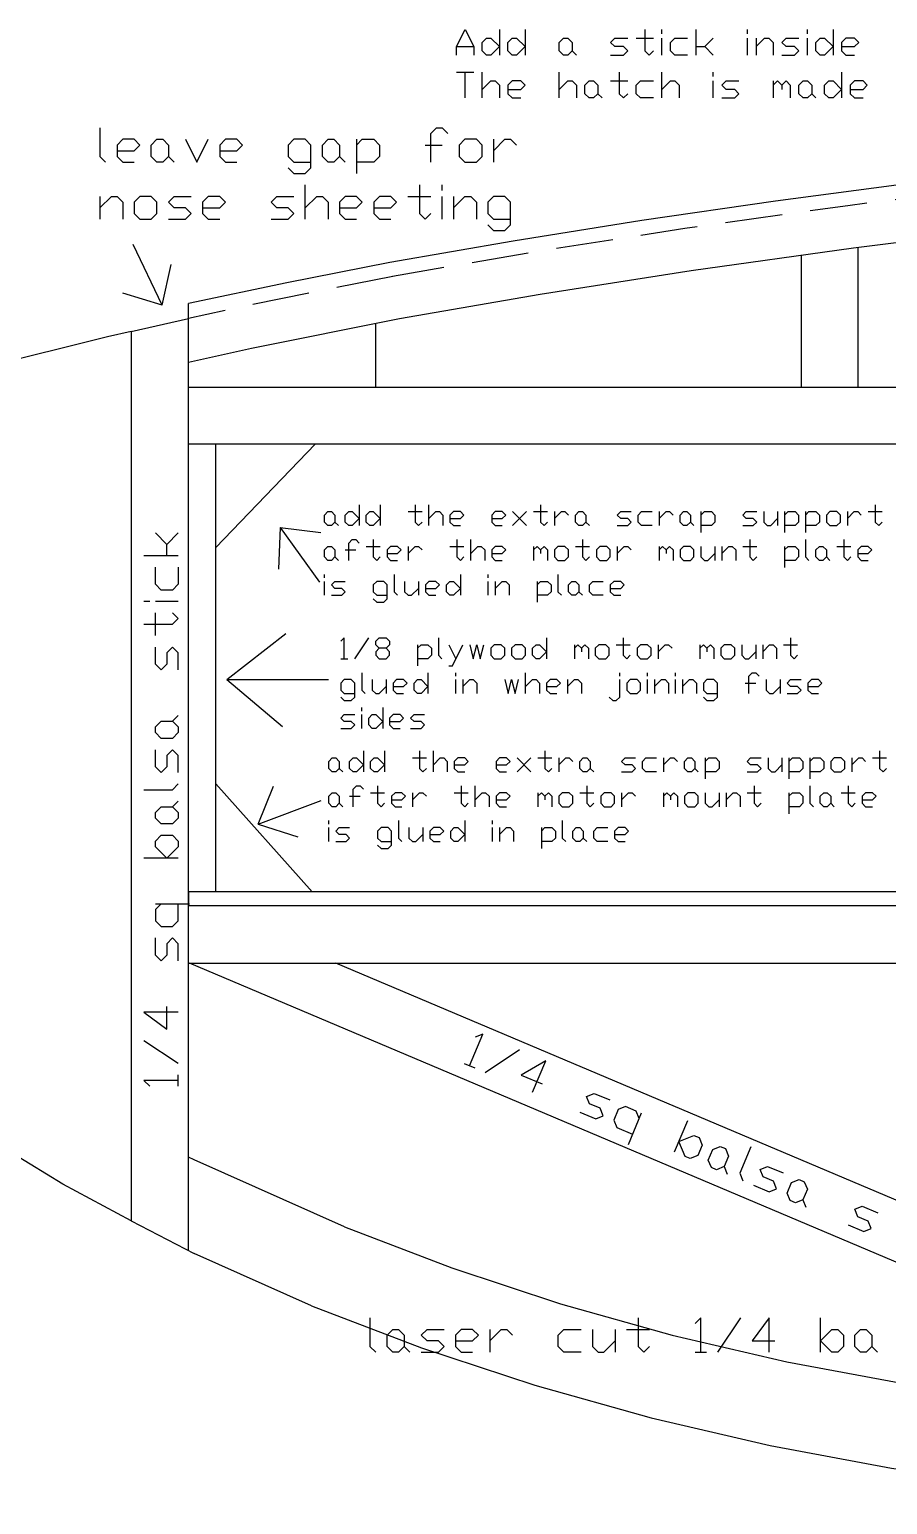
# Model space of a CAD drawing. Extents: x 0 to 102, y 0 to 13.
# Drawn here: x 6.33 to 10.09, y 0.06 to 6.53 of the extents above; entities that cross this region are included whole.
import ezdxf

# ---------------------------------------------------------------- set-up
doc = ezdxf.new("R2010")
doc.units = 0
doc.linetypes.add('HIDDEN', pattern=[0.375, 0.25, -0.125])
doc.layers.get('0').update_dxf_attribs({"color": 9, "linetype": 'CONTINUOUS'})

msp = doc.modelspace()

# ---------------------------------------------------------------- linework, layer by layer
at = {"color": 7, "linetype": 'CONTINUOUS'}
for p, q in [((6.9063, 5.3182), (6.7795, 5.585)), ((9.9572, 4.9588), (9.9572, 5.5713)), ((6.9063, 5.3182), (6.9467, 5.4966)), ((9.7071, 5.5365), (9.7071, 4.9588)), ((6.9063, 5.3182), (6.7349, 5.3708)), ((7.0215, 1.1761), (7.0215, 5.3256)), ((6.7715, 5.2039), (7.0215, 5.2598)), ((7.8413, 5.2381), (7.8413, 4.9588)), ((6.7715, 5.2039), (6.7715, 1.3061)), ((6.7715, 5.2039), (6.7715, 1.3061)), ((7.0215, 4.9588, 0), (45.6177, 4.9588, 0)), ((48.9036, 4.7089, 0), (7.0215, 4.7089, 0)), ((7.1415, 2.7479), (7.1415, 4.7089)), ((7.1415, 4.256), (7.5767, 4.7089)), ((7.424, 4.3441), (7.4163, 4.1613)), ((7.424, 4.3441), (7.5967, 4.1043)), ((7.424, 4.3441), (7.602, 4.3231)), ((7.1905, 3.6778), (7.4482, 3.8803)), ((7.1905, 3.6778), (7.6364, 3.6778)), ((7.1905, 3.6778), (7.4338, 3.4728)), ((7.1415, 3.2203), (7.5644, 2.7479)), ((7.3271, 3.0442), (7.3944, 3.2103)), ((7.3271, 3.0442), (7.6039, 3.1473)), ((7.3271, 3.0442), (7.5014, 2.9884)), ((21.2446, 2.7479), (7.0215, 2.7479)), ((7.0215, 2.7478, 0), (7.0215, 2.6859, 0)), ((21.2446, 2.6859), (7.0215, 2.6859)), ((7.0215, 2.4358), (11.9946, 2.4358)), ((11.7446, 0.4383), (7.027, 2.4358)), ((11.7446, 0.7098), (7.6682, 2.4358)), ((7.0469, 1.5736), (7.0215, 1.585)), ((6.7715, 1.3061), (7.0469, 1.1629))]:
    msp.add_line(p, q, dxfattribs=at)
at = {"color": 7, "linetype": 'CONTINUOUS', "ltscale": 0.25}
for p, q in [((6.4709, 1.467), (5.9878, 1.7609)), ((7.7061, 1.2798), (7.0469, 1.5736)), ((6.7715, 1.3061), (6.4709, 1.467)), ((7.5612, 0.9337), (7.0469, 1.1629))]:
    msp.add_line(p, q, dxfattribs=at)
at = {"linetype": 'BYBLOCK', "flags": 128}
for points in [[(8.1973, 6.4143), (8.1973, 6.4518), (8.2348, 6.5268), (8.2723, 6.4518), (8.2723, 6.4143)], [(8.3848, 6.4518), (8.3473, 6.4143), (8.3285, 6.4143), (8.3098, 6.433), (8.3098, 6.4705), (8.3285, 6.4893), (8.3473, 6.4893), (8.3848, 6.4518)], [(8.3848, 6.5268), (8.3848, 6.4143)], [(8.4973, 6.4518), (8.4598, 6.4143), (8.441, 6.4143), (8.4223, 6.433), (8.4223, 6.4705), (8.441, 6.4893), (8.4598, 6.4893), (8.4973, 6.4518)], [(8.4973, 6.5268), (8.4973, 6.4143)], [(8.7035, 6.433), (8.6848, 6.4143), (8.666, 6.4143), (8.6473, 6.433), (8.6473, 6.4705), (8.666, 6.4893), (8.6848, 6.4893), (8.7035, 6.4705), (8.7035, 6.433), (8.7223, 6.4143)], [(8.8723, 6.4143), (8.9285, 6.4143), (8.9473, 6.433), (8.9285, 6.4518), (8.891, 6.4518), (8.8723, 6.4705), (8.891, 6.4893), (8.9473, 6.4893)], [(8.9848, 6.4893), (9.0598, 6.4893)], [(9.0223, 6.5268), (9.0223, 6.433), (9.041, 6.4143), (9.0598, 6.433)], [(9.0973, 6.508), (9.0973, 6.5268)], [(9.0973, 6.4143), (9.0973, 6.4893)], [(9.2098, 6.4143), (9.1535, 6.4143), (9.1348, 6.433), (9.1348, 6.4705), (9.1535, 6.4893), (9.2098, 6.4893)], [(9.2473, 6.4143), (9.2473, 6.5268)], [(9.2473, 6.4518), (9.2848, 6.4518), (9.3223, 6.4893)], [(9.4723, 6.508), (9.4723, 6.5268)], [(9.4723, 6.4143), (9.4723, 6.4893)], [(9.5098, 6.4893), (9.5098, 6.4143)], [(9.5098, 6.4518), (9.5473, 6.4893), (9.566, 6.4893), (9.5848, 6.4705), (9.5848, 6.4143)], [(9.6223, 6.4143), (9.6785, 6.4143), (9.6973, 6.433), (9.6785, 6.4518), (9.641, 6.4518), (9.6223, 6.4705), (9.641, 6.4893), (9.6973, 6.4893)], [(9.7348, 6.508), (9.7348, 6.5268)], [(9.7348, 6.4143), (9.7348, 6.4893)], [(9.8473, 6.4518), (9.8098, 6.4143), (9.791, 6.4143), (9.7723, 6.433), (9.7723, 6.4705), (9.791, 6.4893), (9.8098, 6.4893), (9.8473, 6.4518)], [(9.8473, 6.5268), (9.8473, 6.4143)], [(9.8848, 6.4518), (9.941, 6.4518), (9.9598, 6.4705), (9.941, 6.4893), (9.9035, 6.4893), (9.8848, 6.4705), (9.8848, 6.433), (9.9035, 6.4143), (9.941, 6.4143)], [(8.1973, 6.4518), (8.2723, 6.4518)], [(9.2848, 6.4518), (9.3223, 6.4143)], [(8.1973, 6.3393), (8.2723, 6.3393)], [(8.2348, 6.2268), (8.2348, 6.3393)], [(8.3098, 6.2268), (8.3098, 6.3393)], [(8.6473, 6.2268), (8.6473, 6.3393)], [(8.9098, 6.3393), (8.9098, 6.2455), (8.9285, 6.2268), (8.9473, 6.2455)], [(9.0973, 6.2268), (9.0973, 6.3393)], [(9.3223, 6.3205), (9.3223, 6.3393)], [(9.8848, 6.3393), (9.8848, 6.2268)], [(8.3098, 6.2643), (8.3473, 6.3018), (8.366, 6.3018), (8.3848, 6.283), (8.3848, 6.2268)], [(8.4223, 6.2643), (8.4785, 6.2643), (8.4973, 6.283), (8.4785, 6.3018), (8.441, 6.3018), (8.4223, 6.283), (8.4223, 6.2455), (8.441, 6.2268), (8.4785, 6.2268)], [(8.6473, 6.2643), (8.6848, 6.3018), (8.7035, 6.3018), (8.7223, 6.283), (8.7223, 6.2268)], [(8.816, 6.2455), (8.7973, 6.2268), (8.7785, 6.2268), (8.7598, 6.2455), (8.7598, 6.283), (8.7785, 6.3018), (8.7973, 6.3018), (8.816, 6.283), (8.816, 6.2455), (8.8348, 6.2268)], [(8.8723, 6.3018), (8.9473, 6.3018)], [(9.0598, 6.2268), (9.0035, 6.2268), (8.9848, 6.2455), (8.9848, 6.283), (9.0035, 6.3018), (9.0598, 6.3018)], [(9.0973, 6.2643), (9.1348, 6.3018), (9.1535, 6.3018), (9.1723, 6.283), (9.1723, 6.2268)], [(9.3223, 6.2268), (9.3223, 6.3018)], [(9.3598, 6.2268), (9.416, 6.2268), (9.4348, 6.2455), (9.416, 6.2643), (9.3785, 6.2643), (9.3598, 6.283), (9.3785, 6.3018), (9.4348, 6.3018)], [(9.5848, 6.3018), (9.5848, 6.2268)], [(9.5848, 6.283), (9.6035, 6.3018), (9.6223, 6.283), (9.6223, 6.2643)], [(9.6223, 6.283), (9.641, 6.3018), (9.6598, 6.283), (9.6598, 6.2268)], [(9.7535, 6.2455), (9.7348, 6.2268), (9.716, 6.2268), (9.6973, 6.2455), (9.6973, 6.283), (9.716, 6.3018), (9.7348, 6.3018), (9.7535, 6.283), (9.7535, 6.2455), (9.7723, 6.2268)], [(9.8848, 6.2643), (9.8473, 6.2268), (9.8285, 6.2268), (9.8098, 6.2455), (9.8098, 6.283), (9.8285, 6.3018), (9.8473, 6.3018), (9.8848, 6.2643)], [(9.9223, 6.2643), (9.9785, 6.2643), (9.9973, 6.283), (9.9785, 6.3018), (9.941, 6.3018), (9.9223, 6.283), (9.9223, 6.2455), (9.941, 6.2268), (9.9785, 6.2268)], [(6.634, 6.0955), (6.634, 5.9705), (6.659, 5.9455)], [(8.084, 5.9455), (8.084, 6.0705), (8.109, 6.0955), (8.134, 6.0955), (8.159, 6.0705)], [(6.709, 5.9955), (6.784, 5.9955), (6.809, 6.0205), (6.784, 6.0455), (6.734, 6.0455), (6.709, 6.0205), (6.709, 5.9705), (6.734, 5.9455), (6.784, 5.9455)], [(6.934, 5.9705), (6.909, 5.9455), (6.884, 5.9455), (6.859, 5.9705), (6.859, 6.0205), (6.884, 6.0455), (6.909, 6.0455), (6.934, 6.0205), (6.934, 5.9705), (6.959, 5.9455)], [(7.009, 6.0455), (7.059, 5.9455), (7.109, 6.0455)], [(7.159, 5.9955), (7.234, 5.9955), (7.259, 6.0205), (7.234, 6.0455), (7.184, 6.0455), (7.159, 6.0205), (7.159, 5.9705), (7.184, 5.9455), (7.234, 5.9455)], [(7.459, 5.9205), (7.484, 5.8955), (7.534, 5.8955), (7.559, 5.9205), (7.559, 6.0205), (7.534, 6.0455), (7.484, 6.0455), (7.459, 6.0205), (7.459, 5.9705), (7.484, 5.9455), (7.559, 5.9455)], [(7.684, 5.9705), (7.659, 5.9455), (7.634, 5.9455), (7.609, 5.9705), (7.609, 6.0205), (7.634, 6.0455), (7.659, 6.0455), (7.684, 6.0205), (7.684, 5.9705), (7.709, 5.9455)], [(7.759, 6.0455), (7.759, 5.8955)], [(7.759, 6.0205), (7.784, 6.0455), (7.834, 6.0455), (7.859, 6.0205), (7.859, 5.9705), (7.834, 5.9455), (7.759, 5.9455)], [(8.059, 6.0205), (8.134, 6.0205)], [(8.234, 5.9455), (8.284, 5.9455), (8.309, 5.9705), (8.309, 6.0205), (8.284, 6.0455), (8.234, 6.0455), (8.209, 6.0205), (8.209, 5.9705), (8.234, 5.9455)], [(8.359, 6.0455), (8.359, 5.9455)], [(8.359, 5.9955), (8.409, 6.0455), (8.434, 6.0455), (8.459, 6.0205)], [(7.534, 5.6955), (7.534, 5.8455)], [(8.034, 5.8455), (8.034, 5.7205), (8.059, 5.6955), (8.084, 5.7205)], [(8.134, 5.8205), (8.134, 5.8455)], [(6.634, 5.7955), (6.634, 5.6955)], [(6.634, 5.7455), (6.684, 5.7955), (6.709, 5.7955), (6.734, 5.7705), (6.734, 5.6955)], [(6.809, 5.6955), (6.859, 5.6955), (6.884, 5.7205), (6.884, 5.7705), (6.859, 5.7955), (6.809, 5.7955), (6.784, 5.7705), (6.784, 5.7205), (6.809, 5.6955)], [(6.934, 5.6955), (7.009, 5.6955), (7.034, 5.7205), (7.009, 5.7455), (6.959, 5.7455), (6.934, 5.7705), (6.959, 5.7955), (7.034, 5.7955)], [(7.084, 5.7455), (7.159, 5.7455), (7.184, 5.7705), (7.159, 5.7955), (7.109, 5.7955), (7.084, 5.7705), (7.084, 5.7205), (7.109, 5.6955), (7.159, 5.6955)], [(7.384, 5.6955), (7.459, 5.6955), (7.484, 5.7205), (7.459, 5.7455), (7.409, 5.7455), (7.384, 5.7705), (7.409, 5.7955), (7.484, 5.7955)], [(7.534, 5.7455), (7.584, 5.7955), (7.609, 5.7955), (7.634, 5.7705), (7.634, 5.6955)], [(7.684, 5.7455), (7.759, 5.7455), (7.784, 5.7705), (7.759, 5.7955), (7.709, 5.7955), (7.684, 5.7705), (7.684, 5.7205), (7.709, 5.6955), (7.759, 5.6955)], [(7.834, 5.7455), (7.909, 5.7455), (7.934, 5.7705), (7.909, 5.7955), (7.859, 5.7955), (7.834, 5.7705), (7.834, 5.7205), (7.859, 5.6955), (7.909, 5.6955)], [(7.984, 5.7955), (8.084, 5.7955)], [(8.134, 5.6955), (8.134, 5.7955)], [(8.184, 5.7955), (8.184, 5.6955)], [(8.184, 5.7455), (8.234, 5.7955), (8.259, 5.7955), (8.284, 5.7705), (8.284, 5.6955)], [(8.334, 5.6705), (8.359, 5.6455), (8.409, 5.6455), (8.434, 5.6705), (8.434, 5.7705), (8.409, 5.7955), (8.359, 5.7955), (8.334, 5.7705), (8.334, 5.7205), (8.359, 5.6955), (8.434, 5.6955)], [(7.6637, 4.368), (7.6484, 4.3527), (7.6331, 4.3527), (7.6178, 4.368), (7.6178, 4.3986), (7.6331, 4.4139), (7.6484, 4.4139), (7.6637, 4.3986), (7.6637, 4.368), (7.6789, 4.3527)], [(7.7706, 4.3833), (7.7401, 4.3527), (7.7248, 4.3527), (7.7095, 4.368), (7.7095, 4.3986), (7.7248, 4.4139), (7.7401, 4.4139), (7.7706, 4.3833)], [(7.7706, 4.4444), (7.7706, 4.3527)], [(7.8623, 4.3833), (7.8317, 4.3527), (7.8165, 4.3527), (7.8012, 4.368), (7.8012, 4.3986), (7.8165, 4.4139), (7.8317, 4.4139), (7.8623, 4.3833)], [(7.8623, 4.4444), (7.8623, 4.3527)], [(7.9845, 4.4139), (8.0457, 4.4139)], [(8.0151, 4.4444), (8.0151, 4.368), (8.0304, 4.3527), (8.0457, 4.368)], [(8.0762, 4.3527), (8.0762, 4.4444)], [(8.0762, 4.3833), (8.1068, 4.4139), (8.1221, 4.4139), (8.1373, 4.3986), (8.1373, 4.3527)], [(8.1679, 4.3833), (8.2137, 4.3833), (8.229, 4.3986), (8.2137, 4.4139), (8.1832, 4.4139), (8.1679, 4.3986), (8.1679, 4.368), (8.1832, 4.3527), (8.2137, 4.3527)], [(8.3513, 4.3833), (8.3971, 4.3833), (8.4124, 4.3986), (8.3971, 4.4139), (8.3665, 4.4139), (8.3513, 4.3986), (8.3513, 4.368), (8.3665, 4.3527), (8.3971, 4.3527)], [(8.4429, 4.4139), (8.5041, 4.3527)], [(8.4429, 4.3527), (8.5041, 4.4139)], [(8.5346, 4.4139), (8.5957, 4.4139)], [(8.5652, 4.4444), (8.5652, 4.368), (8.5805, 4.3527), (8.5957, 4.368)], [(8.6263, 4.4139), (8.6263, 4.3527)], [(8.6263, 4.3833), (8.6569, 4.4139), (8.6721, 4.4139), (8.6874, 4.3986)], [(8.7638, 4.368), (8.7485, 4.3527), (8.7333, 4.3527), (8.718, 4.368), (8.718, 4.3986), (8.7333, 4.4139), (8.7485, 4.4139), (8.7638, 4.3986), (8.7638, 4.368), (8.7791, 4.3527)], [(8.9013, 4.3527), (8.9472, 4.3527), (8.9625, 4.368), (8.9472, 4.3833), (8.9166, 4.3833), (8.9013, 4.3986), (8.9166, 4.4139), (8.9625, 4.4139)], [(9.0541, 4.3527), (9.0083, 4.3527), (8.993, 4.368), (8.993, 4.3986), (9.0083, 4.4139), (9.0541, 4.4139)], [(9.0847, 4.4139), (9.0847, 4.3527)], [(9.0847, 4.3833), (9.1153, 4.4139), (9.1305, 4.4139), (9.1458, 4.3986)], [(9.2222, 4.368), (9.2069, 4.3527), (9.1917, 4.3527), (9.1764, 4.368), (9.1764, 4.3986), (9.1917, 4.4139), (9.2069, 4.4139), (9.2222, 4.3986), (9.2222, 4.368), (9.2375, 4.3527)], [(9.2681, 4.4139), (9.2681, 4.3222)], [(9.2681, 4.3986), (9.2833, 4.4139), (9.3139, 4.4139), (9.3292, 4.3986), (9.3292, 4.368), (9.3139, 4.3527), (9.2681, 4.3527)], [(9.4514, 4.3527), (9.4973, 4.3527), (9.5125, 4.368), (9.4973, 4.3833), (9.4667, 4.3833), (9.4514, 4.3986), (9.4667, 4.4139), (9.5125, 4.4139)], [(9.5431, 4.4139), (9.5431, 4.368), (9.5584, 4.3527), (9.5737, 4.3527), (9.6042, 4.3833)], [(9.6042, 4.4139), (9.6042, 4.3527)], [(9.6348, 4.4139), (9.6348, 4.3222)], [(9.6348, 4.3986), (9.6501, 4.4139), (9.6806, 4.4139), (9.6959, 4.3986), (9.6959, 4.368), (9.6806, 4.3527), (9.6348, 4.3527)], [(9.7265, 4.4139), (9.7265, 4.3222)], [(9.7265, 4.3986), (9.7417, 4.4139), (9.7723, 4.4139), (9.7876, 4.3986), (9.7876, 4.368), (9.7723, 4.3527), (9.7265, 4.3527)], [(9.8334, 4.3527), (9.864, 4.3527), (9.8793, 4.368), (9.8793, 4.3986), (9.864, 4.4139), (9.8334, 4.4139), (9.8181, 4.3986), (9.8181, 4.368), (9.8334, 4.3527)], [(9.9098, 4.4139), (9.9098, 4.3527)], [(9.9098, 4.3833), (9.9404, 4.4139), (9.9557, 4.4139), (9.9709, 4.3986)], [(10.0015, 4.4139), (10.0626, 4.4139)], [(10.0321, 4.4444), (10.0321, 4.368), (10.0473, 4.3527), (10.0626, 4.368)], [(6.927, 4.2204), (6.927, 4.2704), (6.877, 4.3204)], [(6.927, 4.2704), (6.977, 4.3204)], [(7.7248, 4.1999), (7.7248, 4.2763), (7.7401, 4.2916), (7.7553, 4.2916), (7.7706, 4.2763)], [(7.8317, 4.2916), (7.8317, 4.2152), (7.847, 4.1999), (7.8623, 4.2152)], [(8.1985, 4.2916), (8.1985, 4.2152), (8.2137, 4.1999), (8.229, 4.2152)], [(8.2596, 4.1999), (8.2596, 4.2916)], [(8.7485, 4.2916), (8.7485, 4.2152), (8.7638, 4.1999), (8.7791, 4.2152)], [(9.482, 4.2916), (9.482, 4.2152), (9.4973, 4.1999), (9.5125, 4.2152)], [(9.7265, 4.2916), (9.7265, 4.2152), (9.7417, 4.1999)], [(9.8945, 4.2916), (9.8945, 4.2152), (9.9098, 4.1999), (9.9251, 4.2152)], [(6.977, 4.2204), (6.827, 4.2204)], [(7.6637, 4.2152), (7.6484, 4.1999), (7.6331, 4.1999), (7.6178, 4.2152), (7.6178, 4.2458), (7.6331, 4.2611), (7.6484, 4.2611), (7.6637, 4.2458), (7.6637, 4.2152), (7.6789, 4.1999)], [(7.7095, 4.2458), (7.7553, 4.2458)], [(7.8012, 4.2611), (7.8623, 4.2611)], [(7.8929, 4.2305), (7.9387, 4.2305), (7.954, 4.2458), (7.9387, 4.2611), (7.9081, 4.2611), (7.8929, 4.2458), (7.8929, 4.2152), (7.9081, 4.1999), (7.9387, 4.1999)], [(7.9845, 4.2611), (7.9845, 4.1999)], [(7.9845, 4.2305), (8.0151, 4.2611), (8.0304, 4.2611), (8.0457, 4.2458)], [(8.1679, 4.2611), (8.229, 4.2611)], [(8.2596, 4.2305), (8.2901, 4.2611), (8.3054, 4.2611), (8.3207, 4.2458), (8.3207, 4.1999)], [(8.3513, 4.2305), (8.3971, 4.2305), (8.4124, 4.2458), (8.3971, 4.2611), (8.3665, 4.2611), (8.3513, 4.2458), (8.3513, 4.2152), (8.3665, 4.1999), (8.3971, 4.1999)], [(8.5346, 4.2611), (8.5346, 4.1999)], [(8.5346, 4.2458), (8.5499, 4.2611), (8.5652, 4.2458), (8.5652, 4.2305)], [(8.5652, 4.2458), (8.5805, 4.2611), (8.5957, 4.2458), (8.5957, 4.1999)], [(8.6416, 4.1999), (8.6721, 4.1999), (8.6874, 4.2152), (8.6874, 4.2458), (8.6721, 4.2611), (8.6416, 4.2611), (8.6263, 4.2458), (8.6263, 4.2152), (8.6416, 4.1999)], [(8.718, 4.2611), (8.7791, 4.2611)], [(8.8249, 4.1999), (8.8555, 4.1999), (8.8708, 4.2152), (8.8708, 4.2458), (8.8555, 4.2611), (8.8249, 4.2611), (8.8097, 4.2458), (8.8097, 4.2152), (8.8249, 4.1999)], [(8.9013, 4.2611), (8.9013, 4.1999)], [(8.9013, 4.2305), (8.9319, 4.2611), (8.9472, 4.2611), (8.9625, 4.2458)], [(9.0847, 4.2611), (9.0847, 4.1999)], [(9.0847, 4.2458), (9.1, 4.2611), (9.1153, 4.2458), (9.1153, 4.2305)], [(9.1153, 4.2458), (9.1305, 4.2611), (9.1458, 4.2458), (9.1458, 4.1999)], [(9.1917, 4.1999), (9.2222, 4.1999), (9.2375, 4.2152), (9.2375, 4.2458), (9.2222, 4.2611), (9.1917, 4.2611), (9.1764, 4.2458), (9.1764, 4.2152), (9.1917, 4.1999)], [(9.2681, 4.2611), (9.2681, 4.2152), (9.2833, 4.1999), (9.2986, 4.1999), (9.3292, 4.2305)], [(9.3292, 4.2611), (9.3292, 4.1999)], [(9.3597, 4.2611), (9.3597, 4.1999)], [(9.3597, 4.2305), (9.3903, 4.2611), (9.4056, 4.2611), (9.4209, 4.2458), (9.4209, 4.1999)], [(9.4514, 4.2611), (9.5125, 4.2611)], [(9.6348, 4.2611), (9.6348, 4.1694)], [(9.6348, 4.2458), (9.6501, 4.2611), (9.6806, 4.2611), (9.6959, 4.2458), (9.6959, 4.2152), (9.6806, 4.1999), (9.6348, 4.1999)], [(9.8181, 4.2152), (9.8029, 4.1999), (9.7876, 4.1999), (9.7723, 4.2152), (9.7723, 4.2458), (9.7876, 4.2611), (9.8029, 4.2611), (9.8181, 4.2458), (9.8181, 4.2152), (9.8334, 4.1999)], [(9.864, 4.2611), (9.9251, 4.2611)], [(9.9557, 4.2305), (10.0015, 4.2305), (10.0168, 4.2458), (10.0015, 4.2611), (9.9709, 4.2611), (9.9557, 4.2458), (9.9557, 4.2152), (9.9709, 4.1999), (10.0015, 4.1999)], [(6.977, 4.1704), (6.977, 4.0954), (6.952, 4.0704), (6.902, 4.0704), (6.877, 4.0954), (6.877, 4.1704)], [(7.6178, 4.1235), (7.6178, 4.1388)], [(7.9234, 4.1388), (7.9234, 4.0624), (7.9387, 4.0471)], [(8.2137, 4.1388), (8.2137, 4.0471)], [(8.336, 4.1235), (8.336, 4.1388)], [(8.6416, 4.1388), (8.6416, 4.0624), (8.6569, 4.0471)], [(7.6178, 4.0471), (7.6178, 4.1083)], [(7.6484, 4.0471), (7.6942, 4.0471), (7.7095, 4.0624), (7.6942, 4.0777), (7.6637, 4.0777), (7.6484, 4.093), (7.6637, 4.1083), (7.7095, 4.1083)], [(7.8317, 4.0319), (7.847, 4.0166), (7.8776, 4.0166), (7.8929, 4.0319), (7.8929, 4.093), (7.8776, 4.1083), (7.847, 4.1083), (7.8317, 4.093), (7.8317, 4.0624), (7.847, 4.0471), (7.8929, 4.0471)], [(7.9693, 4.1083), (7.9693, 4.0624), (7.9845, 4.0471), (7.9998, 4.0471), (8.0304, 4.0777)], [(8.0304, 4.1083), (8.0304, 4.0471)], [(8.0609, 4.0777), (8.1068, 4.0777), (8.1221, 4.093), (8.1068, 4.1083), (8.0762, 4.1083), (8.0609, 4.093), (8.0609, 4.0624), (8.0762, 4.0471), (8.1068, 4.0471)], [(8.2137, 4.0777), (8.1832, 4.0471), (8.1679, 4.0471), (8.1526, 4.0624), (8.1526, 4.093), (8.1679, 4.1083), (8.1832, 4.1083), (8.2137, 4.0777)], [(8.336, 4.0471), (8.336, 4.1083)], [(8.3665, 4.1083), (8.3665, 4.0471)], [(8.3665, 4.0777), (8.3971, 4.1083), (8.4124, 4.1083), (8.4277, 4.093), (8.4277, 4.0471)], [(8.5499, 4.1083), (8.5499, 4.0166)], [(8.5499, 4.093), (8.5652, 4.1083), (8.5957, 4.1083), (8.611, 4.093), (8.611, 4.0624), (8.5957, 4.0471), (8.5499, 4.0471)], [(8.7333, 4.0624), (8.718, 4.0471), (8.7027, 4.0471), (8.6874, 4.0624), (8.6874, 4.093), (8.7027, 4.1083), (8.718, 4.1083), (8.7333, 4.093), (8.7333, 4.0624), (8.7485, 4.0471)], [(8.8402, 4.0471), (8.7944, 4.0471), (8.7791, 4.0624), (8.7791, 4.093), (8.7944, 4.1083), (8.8402, 4.1083)], [(8.8708, 4.0777), (8.9166, 4.0777), (8.9319, 4.093), (8.9166, 4.1083), (8.8861, 4.1083), (8.8708, 4.093), (8.8708, 4.0624), (8.8861, 4.0471), (8.9166, 4.0471)], [(6.852, 4.0204), (6.827, 4.0204)], [(6.977, 4.0204), (6.877, 4.0204)], [(6.827, 3.9204), (6.952, 3.9204), (6.977, 3.9454), (6.952, 3.9704)], [(6.877, 3.8704), (6.877, 3.9704)], [(6.977, 3.7204), (6.977, 3.7954), (6.952, 3.8204), (6.927, 3.7954), (6.927, 3.7454), (6.902, 3.7204), (6.877, 3.7454), (6.877, 3.8204)], [(7.7051, 3.7692), (7.7051, 3.8609), (7.6898, 3.8456)], [(7.7509, 3.7692), (7.812, 3.8609)], [(7.8579, 3.7692), (7.8884, 3.7692), (7.9037, 3.7845), (7.9037, 3.7998), (7.8884, 3.8151), (7.8579, 3.8151), (7.8426, 3.8303), (7.8426, 3.8456), (7.8579, 3.8609), (7.8884, 3.8609), (7.9037, 3.8456), (7.9037, 3.8303), (7.8884, 3.8151)], [(7.8579, 3.8151), (7.8426, 3.7998), (7.8426, 3.7845), (7.8579, 3.7692)], [(8.026, 3.8303), (8.026, 3.7387)], [(8.026, 3.8151), (8.0412, 3.8303), (8.0718, 3.8303), (8.0871, 3.8151), (8.0871, 3.7845), (8.0718, 3.7692), (8.026, 3.7692)], [(8.1176, 3.8609), (8.1176, 3.7845), (8.1329, 3.7692)], [(8.1635, 3.7387), (8.1788, 3.7387), (8.2246, 3.8303)], [(8.1635, 3.8303), (8.194, 3.7692)], [(8.2552, 3.8303), (8.2704, 3.7692), (8.2857, 3.8303), (8.301, 3.7692), (8.3163, 3.8303)], [(8.3621, 3.7692), (8.3927, 3.7692), (8.408, 3.7845), (8.408, 3.8151), (8.3927, 3.8303), (8.3621, 3.8303), (8.3468, 3.8151), (8.3468, 3.7845), (8.3621, 3.7692)], [(8.4538, 3.7692), (8.4844, 3.7692), (8.4996, 3.7845), (8.4996, 3.8151), (8.4844, 3.8303), (8.4538, 3.8303), (8.4385, 3.8151), (8.4385, 3.7845), (8.4538, 3.7692)], [(8.5913, 3.7998), (8.5608, 3.7692), (8.5455, 3.7692), (8.5302, 3.7845), (8.5302, 3.8151), (8.5455, 3.8303), (8.5608, 3.8303), (8.5913, 3.7998)], [(8.5913, 3.8609), (8.5913, 3.7692)], [(8.7136, 3.8303), (8.7136, 3.7692)], [(8.7136, 3.8151), (8.7288, 3.8303), (8.7441, 3.8151), (8.7441, 3.7998)], [(8.7441, 3.8151), (8.7594, 3.8303), (8.7747, 3.8151), (8.7747, 3.7692)], [(8.8205, 3.7692), (8.8511, 3.7692), (8.8664, 3.7845), (8.8664, 3.8151), (8.8511, 3.8303), (8.8205, 3.8303), (8.8052, 3.8151), (8.8052, 3.7845), (8.8205, 3.7692)], [(8.8969, 3.8303), (8.958, 3.8303)], [(8.9275, 3.8609), (8.9275, 3.7845), (8.9428, 3.7692), (8.958, 3.7845)], [(9.0039, 3.7692), (9.0344, 3.7692), (9.0497, 3.7845), (9.0497, 3.8151), (9.0344, 3.8303), (9.0039, 3.8303), (8.9886, 3.8151), (8.9886, 3.7845), (9.0039, 3.7692)], [(9.0803, 3.8303), (9.0803, 3.7692)], [(9.0803, 3.7998), (9.1108, 3.8303), (9.1261, 3.8303), (9.1414, 3.8151)], [(9.2636, 3.8303), (9.2636, 3.7692)], [(9.2636, 3.8151), (9.2789, 3.8303), (9.2942, 3.8151), (9.2942, 3.7998)], [(9.2942, 3.8151), (9.3095, 3.8303), (9.3248, 3.8151), (9.3248, 3.7692)], [(9.3706, 3.7692), (9.4012, 3.7692), (9.4164, 3.7845), (9.4164, 3.8151), (9.4012, 3.8303), (9.3706, 3.8303), (9.3553, 3.8151), (9.3553, 3.7845), (9.3706, 3.7692)], [(9.447, 3.8303), (9.447, 3.7845), (9.4623, 3.7692), (9.4776, 3.7692), (9.5081, 3.7998)], [(9.5081, 3.8303), (9.5081, 3.7692)], [(9.5387, 3.8303), (9.5387, 3.7692)], [(9.5387, 3.7998), (9.5692, 3.8303), (9.5845, 3.8303), (9.5998, 3.8151), (9.5998, 3.7692)], [(9.6304, 3.8303), (9.6915, 3.8303)], [(9.6609, 3.8609), (9.6609, 3.7845), (9.6762, 3.7692), (9.6915, 3.7845)], [(7.6898, 3.7692), (7.7204, 3.7692)], [(7.7815, 3.7081), (7.7815, 3.6317), (7.7968, 3.6164)], [(8.0718, 3.7081), (8.0718, 3.6164)], [(8.194, 3.6928), (8.194, 3.7081)], [(8.4996, 3.6164), (8.4996, 3.7081)], [(8.9122, 3.6928), (8.9122, 3.7081)], [(9.0344, 3.6928), (9.0344, 3.7081)], [(9.1567, 3.6928), (9.1567, 3.7081)], [(9.4776, 3.6164), (9.4776, 3.6928), (9.4928, 3.7081), (9.5081, 3.7081), (9.5234, 3.6928)], [(7.6898, 3.6011), (7.7051, 3.5859), (7.7356, 3.5859), (7.7509, 3.6011), (7.7509, 3.6623), (7.7356, 3.6775), (7.7051, 3.6775), (7.6898, 3.6623), (7.6898, 3.6317), (7.7051, 3.6164), (7.7509, 3.6164)], [(7.8273, 3.6775), (7.8273, 3.6317), (7.8426, 3.6164), (7.8579, 3.6164), (7.8884, 3.647)], [(7.8884, 3.6775), (7.8884, 3.6164)], [(7.919, 3.647), (7.9648, 3.647), (7.9801, 3.6623), (7.9648, 3.6775), (7.9343, 3.6775), (7.919, 3.6623), (7.919, 3.6317), (7.9343, 3.6164), (7.9648, 3.6164)], [(8.0718, 3.647), (8.0412, 3.6164), (8.026, 3.6164), (8.0107, 3.6317), (8.0107, 3.6623), (8.026, 3.6775), (8.0412, 3.6775), (8.0718, 3.647)], [(8.194, 3.6164), (8.194, 3.6775)], [(8.2246, 3.6775), (8.2246, 3.6164)], [(8.2246, 3.647), (8.2552, 3.6775), (8.2704, 3.6775), (8.2857, 3.6623), (8.2857, 3.6164)], [(8.408, 3.6775), (8.4232, 3.6164), (8.4385, 3.6775), (8.4538, 3.6164), (8.4691, 3.6775)], [(8.4996, 3.647), (8.5302, 3.6775), (8.5455, 3.6775), (8.5608, 3.6623), (8.5608, 3.6164)], [(8.5913, 3.647), (8.6372, 3.647), (8.6524, 3.6623), (8.6372, 3.6775), (8.6066, 3.6775), (8.5913, 3.6623), (8.5913, 3.6317), (8.6066, 3.6164), (8.6372, 3.6164)], [(8.683, 3.6775), (8.683, 3.6164)], [(8.683, 3.647), (8.7136, 3.6775), (8.7288, 3.6775), (8.7441, 3.6623), (8.7441, 3.6164)], [(8.8664, 3.6011), (8.8816, 3.5859), (8.8969, 3.5859), (8.9122, 3.6011), (8.9122, 3.6775)], [(8.958, 3.6164), (8.9886, 3.6164), (9.0039, 3.6317), (9.0039, 3.6623), (8.9886, 3.6775), (8.958, 3.6775), (8.9428, 3.6623), (8.9428, 3.6317), (8.958, 3.6164)], [(9.0344, 3.6164), (9.0344, 3.6775)], [(9.065, 3.6775), (9.065, 3.6164)], [(9.065, 3.647), (9.0956, 3.6775), (9.1108, 3.6775), (9.1261, 3.6623), (9.1261, 3.6164)], [(9.1567, 3.6164), (9.1567, 3.6775)], [(9.1872, 3.6775), (9.1872, 3.6164)], [(9.1872, 3.647), (9.2178, 3.6775), (9.2331, 3.6775), (9.2484, 3.6623), (9.2484, 3.6164)], [(9.2789, 3.6011), (9.2942, 3.5859), (9.3248, 3.5859), (9.34, 3.6011), (9.34, 3.6623), (9.3248, 3.6775), (9.2942, 3.6775), (9.2789, 3.6623), (9.2789, 3.6317), (9.2942, 3.6164), (9.34, 3.6164)], [(9.4623, 3.6623), (9.5081, 3.6623)], [(9.554, 3.6775), (9.554, 3.6317), (9.5692, 3.6164), (9.5845, 3.6164), (9.6151, 3.647)], [(9.6151, 3.6775), (9.6151, 3.6164)], [(9.6456, 3.6164), (9.6915, 3.6164), (9.7068, 3.6317), (9.6915, 3.647), (9.6609, 3.647), (9.6456, 3.6623), (9.6609, 3.6775), (9.7068, 3.6775)], [(9.7373, 3.647), (9.7832, 3.647), (9.7984, 3.6623), (9.7832, 3.6775), (9.7526, 3.6775), (9.7373, 3.6623), (9.7373, 3.6317), (9.7526, 3.6164), (9.7832, 3.6164)], [(7.7815, 3.54), (7.7815, 3.5553)], [(7.8732, 3.5553), (7.8732, 3.4636)], [(6.952, 3.4954), (6.977, 3.4704), (6.977, 3.4454), (6.952, 3.4204), (6.902, 3.4204), (6.877, 3.4454), (6.877, 3.4704), (6.902, 3.4954), (6.952, 3.4954), (6.977, 3.5204)], [(7.6898, 3.4636), (7.7356, 3.4636), (7.7509, 3.4789), (7.7356, 3.4942), (7.7051, 3.4942), (7.6898, 3.5095), (7.7051, 3.5247), (7.7509, 3.5247)], [(7.7815, 3.4636), (7.7815, 3.5247)], [(7.8732, 3.4942), (7.8426, 3.4636), (7.8273, 3.4636), (7.812, 3.4789), (7.812, 3.5095), (7.8273, 3.5247), (7.8426, 3.5247), (7.8732, 3.4942)], [(7.9037, 3.4942), (7.9496, 3.4942), (7.9648, 3.5095), (7.9496, 3.5247), (7.919, 3.5247), (7.9037, 3.5095), (7.9037, 3.4789), (7.919, 3.4636), (7.9496, 3.4636)], [(7.9954, 3.4636), (8.0412, 3.4636), (8.0565, 3.4789), (8.0412, 3.4942), (8.0107, 3.4942), (7.9954, 3.5095), (8.0107, 3.5247), (8.0565, 3.5247)], [(6.977, 3.2704), (6.977, 3.3454), (6.952, 3.3704), (6.927, 3.3454), (6.927, 3.2954), (6.902, 3.2704), (6.877, 3.2954), (6.877, 3.3704)], [(7.7897, 3.3652), (7.7897, 3.2735)], [(7.8813, 3.3652), (7.8813, 3.2735)], [(8.0341, 3.3652), (8.0341, 3.2888), (8.0494, 3.2735), (8.0647, 3.2888)], [(8.0953, 3.2735), (8.0953, 3.3652)], [(8.5842, 3.3652), (8.5842, 3.2888), (8.5995, 3.2735), (8.6148, 3.2888)], [(10.0511, 3.3652), (10.0511, 3.2888), (10.0664, 3.2735), (10.0817, 3.2888)], [(7.6827, 3.2888), (7.6674, 3.2735), (7.6521, 3.2735), (7.6369, 3.2888), (7.6369, 3.3193), (7.6521, 3.3346), (7.6674, 3.3346), (7.6827, 3.3193), (7.6827, 3.2888), (7.698, 3.2735)], [(7.7897, 3.3041), (7.7591, 3.2735), (7.7438, 3.2735), (7.7285, 3.2888), (7.7285, 3.3193), (7.7438, 3.3346), (7.7591, 3.3346), (7.7897, 3.3041)], [(7.8813, 3.3041), (7.8508, 3.2735), (7.8355, 3.2735), (7.8202, 3.2888), (7.8202, 3.3193), (7.8355, 3.3346), (7.8508, 3.3346), (7.8813, 3.3041)], [(8.0036, 3.3346), (8.0647, 3.3346)], [(8.0953, 3.3041), (8.1258, 3.3346), (8.1411, 3.3346), (8.1564, 3.3193), (8.1564, 3.2735)], [(8.1869, 3.3041), (8.2328, 3.3041), (8.2481, 3.3193), (8.2328, 3.3346), (8.2022, 3.3346), (8.1869, 3.3193), (8.1869, 3.2888), (8.2022, 3.2735), (8.2328, 3.2735)], [(8.3703, 3.3041), (8.4161, 3.3041), (8.4314, 3.3193), (8.4161, 3.3346), (8.3856, 3.3346), (8.3703, 3.3193), (8.3703, 3.2888), (8.3856, 3.2735), (8.4161, 3.2735)], [(8.462, 3.3346), (8.5231, 3.2735)], [(8.462, 3.2735), (8.5231, 3.3346)], [(8.5537, 3.3346), (8.6148, 3.3346)], [(8.6453, 3.3346), (8.6453, 3.2735)], [(8.6453, 3.3041), (8.6759, 3.3346), (8.6912, 3.3346), (8.7065, 3.3193)], [(8.7829, 3.2888), (8.7676, 3.2735), (8.7523, 3.2735), (8.737, 3.2888), (8.737, 3.3193), (8.7523, 3.3346), (8.7676, 3.3346), (8.7829, 3.3193), (8.7829, 3.2888), (8.7981, 3.2735)], [(8.9204, 3.2735), (8.9662, 3.2735), (8.9815, 3.2888), (8.9662, 3.3041), (8.9357, 3.3041), (8.9204, 3.3193), (8.9357, 3.3346), (8.9815, 3.3346)], [(9.0732, 3.2735), (9.0273, 3.2735), (9.0121, 3.2888), (9.0121, 3.3193), (9.0273, 3.3346), (9.0732, 3.3346)], [(9.1037, 3.3346), (9.1037, 3.2735)], [(9.1037, 3.3041), (9.1343, 3.3346), (9.1496, 3.3346), (9.1649, 3.3193)], [(9.2413, 3.2888), (9.226, 3.2735), (9.2107, 3.2735), (9.1954, 3.2888), (9.1954, 3.3193), (9.2107, 3.3346), (9.226, 3.3346), (9.2413, 3.3193), (9.2413, 3.2888), (9.2565, 3.2735)], [(9.2871, 3.3346), (9.2871, 3.2429)], [(9.2871, 3.3193), (9.3024, 3.3346), (9.3329, 3.3346), (9.3482, 3.3193), (9.3482, 3.2888), (9.3329, 3.2735), (9.2871, 3.2735)], [(9.4705, 3.2735), (9.5163, 3.2735), (9.5316, 3.2888), (9.5163, 3.3041), (9.4857, 3.3041), (9.4705, 3.3193), (9.4857, 3.3346), (9.5316, 3.3346)], [(9.5621, 3.3346), (9.5621, 3.2888), (9.5774, 3.2735), (9.5927, 3.2735), (9.6233, 3.3041)], [(9.6233, 3.3346), (9.6233, 3.2735)], [(9.6538, 3.3346), (9.6538, 3.2429)], [(9.6538, 3.3193), (9.6691, 3.3346), (9.6997, 3.3346), (9.7149, 3.3193), (9.7149, 3.2888), (9.6997, 3.2735), (9.6538, 3.2735)], [(9.7455, 3.3346), (9.7455, 3.2429)], [(9.7455, 3.3193), (9.7608, 3.3346), (9.7913, 3.3346), (9.8066, 3.3193), (9.8066, 3.2888), (9.7913, 3.2735), (9.7455, 3.2735)], [(9.8525, 3.2735), (9.883, 3.2735), (9.8983, 3.2888), (9.8983, 3.3193), (9.883, 3.3346), (9.8525, 3.3346), (9.8372, 3.3193), (9.8372, 3.2888), (9.8525, 3.2735)], [(9.9289, 3.3346), (9.9289, 3.2735)], [(9.9289, 3.3041), (9.9594, 3.3346), (9.9747, 3.3346), (9.99, 3.3193)], [(10.0205, 3.3346), (10.0817, 3.3346)], [(6.827, 3.1954), (6.952, 3.1954), (6.977, 3.2204)], [(7.6827, 3.136), (7.6674, 3.1207), (7.6521, 3.1207), (7.6369, 3.136), (7.6369, 3.1665), (7.6521, 3.1818), (7.6674, 3.1818), (7.6827, 3.1665), (7.6827, 3.136), (7.698, 3.1207)], [(7.7438, 3.1207), (7.7438, 3.1971), (7.7591, 3.2124), (7.7744, 3.2124), (7.7897, 3.1971)], [(7.8202, 3.1818), (7.8813, 3.1818)], [(7.8508, 3.2124), (7.8508, 3.136), (7.8661, 3.1207), (7.8813, 3.136)], [(7.9119, 3.1513), (7.9577, 3.1513), (7.973, 3.1665), (7.9577, 3.1818), (7.9272, 3.1818), (7.9119, 3.1665), (7.9119, 3.136), (7.9272, 3.1207), (7.9577, 3.1207)], [(8.0036, 3.1818), (8.0036, 3.1207)], [(8.0036, 3.1513), (8.0341, 3.1818), (8.0494, 3.1818), (8.0647, 3.1665)], [(8.1869, 3.1818), (8.2481, 3.1818)], [(8.2175, 3.2124), (8.2175, 3.136), (8.2328, 3.1207), (8.2481, 3.136)], [(8.2786, 3.1207), (8.2786, 3.2124)], [(8.2786, 3.1513), (8.3092, 3.1818), (8.3245, 3.1818), (8.3397, 3.1665), (8.3397, 3.1207)], [(8.3703, 3.1513), (8.4161, 3.1513), (8.4314, 3.1665), (8.4161, 3.1818), (8.3856, 3.1818), (8.3703, 3.1665), (8.3703, 3.136), (8.3856, 3.1207), (8.4161, 3.1207)], [(8.5537, 3.1818), (8.5537, 3.1207)], [(8.5537, 3.1665), (8.5689, 3.1818), (8.5842, 3.1665), (8.5842, 3.1513)], [(8.5842, 3.1665), (8.5995, 3.1818), (8.6148, 3.1665), (8.6148, 3.1207)], [(8.6606, 3.1207), (8.6912, 3.1207), (8.7065, 3.136), (8.7065, 3.1665), (8.6912, 3.1818), (8.6606, 3.1818), (8.6453, 3.1665), (8.6453, 3.136), (8.6606, 3.1207)], [(8.737, 3.1818), (8.7981, 3.1818)], [(8.7676, 3.2124), (8.7676, 3.136), (8.7829, 3.1207), (8.7981, 3.136)], [(8.844, 3.1207), (8.8745, 3.1207), (8.8898, 3.136), (8.8898, 3.1665), (8.8745, 3.1818), (8.844, 3.1818), (8.8287, 3.1665), (8.8287, 3.136), (8.844, 3.1207)], [(8.9204, 3.1818), (8.9204, 3.1207)], [(8.9204, 3.1513), (8.9509, 3.1818), (8.9662, 3.1818), (8.9815, 3.1665)], [(9.1037, 3.1818), (9.1037, 3.1207)], [(9.1037, 3.1665), (9.119, 3.1818), (9.1343, 3.1665), (9.1343, 3.1513)], [(9.1343, 3.1665), (9.1496, 3.1818), (9.1649, 3.1665), (9.1649, 3.1207)], [(9.2107, 3.1207), (9.2413, 3.1207), (9.2565, 3.136), (9.2565, 3.1665), (9.2413, 3.1818), (9.2107, 3.1818), (9.1954, 3.1665), (9.1954, 3.136), (9.2107, 3.1207)], [(9.2871, 3.1818), (9.2871, 3.136), (9.3024, 3.1207), (9.3177, 3.1207), (9.3482, 3.1513)], [(9.3482, 3.1818), (9.3482, 3.1207)], [(9.3788, 3.1818), (9.3788, 3.1207)], [(9.3788, 3.1513), (9.4093, 3.1818), (9.4246, 3.1818), (9.4399, 3.1665), (9.4399, 3.1207)], [(9.4705, 3.1818), (9.5316, 3.1818)], [(9.501, 3.2124), (9.501, 3.136), (9.5163, 3.1207), (9.5316, 3.136)], [(9.6538, 3.1818), (9.6538, 3.0901)], [(9.6538, 3.1665), (9.6691, 3.1818), (9.6997, 3.1818), (9.7149, 3.1665), (9.7149, 3.136), (9.6997, 3.1207), (9.6538, 3.1207)], [(9.7455, 3.2124), (9.7455, 3.136), (9.7608, 3.1207)], [(9.8372, 3.136), (9.8219, 3.1207), (9.8066, 3.1207), (9.7913, 3.136), (9.7913, 3.1665), (9.8066, 3.1818), (9.8219, 3.1818), (9.8372, 3.1665), (9.8372, 3.136), (9.8525, 3.1207)], [(9.883, 3.1818), (9.9441, 3.1818)], [(9.9136, 3.2124), (9.9136, 3.136), (9.9289, 3.1207), (9.9441, 3.136)], [(9.9747, 3.1513), (10.0205, 3.1513), (10.0358, 3.1665), (10.0205, 3.1818), (9.99, 3.1818), (9.9747, 3.1665), (9.9747, 3.136), (9.99, 3.1207), (10.0205, 3.1207)], [(6.952, 3.1204), (6.977, 3.0954), (6.977, 3.0704), (6.952, 3.0454), (6.902, 3.0454), (6.877, 3.0704), (6.877, 3.0954), (6.902, 3.1204), (6.952, 3.1204), (6.977, 3.1454)], [(7.7285, 3.1665), (7.7744, 3.1665)], [(7.6369, 3.0443), (7.6369, 3.0596)], [(7.9425, 3.0596), (7.9425, 2.9832), (7.9577, 2.9679)], [(8.2328, 3.0596), (8.2328, 2.9679)], [(8.355, 3.0443), (8.355, 3.0596)], [(8.6606, 3.0596), (8.6606, 2.9832), (8.6759, 2.9679)], [(6.927, 2.8954), (6.877, 2.9454), (6.877, 2.9704), (6.902, 2.9954), (6.952, 2.9954), (6.977, 2.9704), (6.977, 2.9454), (6.927, 2.8954)], [(7.6369, 2.9679), (7.6369, 3.029)], [(7.6674, 2.9679), (7.7133, 2.9679), (7.7285, 2.9832), (7.7133, 2.9985), (7.6827, 2.9985), (7.6674, 3.0137), (7.6827, 3.029), (7.7285, 3.029)], [(7.8508, 2.9526), (7.8661, 2.9373), (7.8966, 2.9373), (7.9119, 2.9526), (7.9119, 3.0137), (7.8966, 3.029), (7.8661, 3.029), (7.8508, 3.0137), (7.8508, 2.9832), (7.8661, 2.9679), (7.9119, 2.9679)], [(7.9883, 3.029), (7.9883, 2.9832), (8.0036, 2.9679), (8.0189, 2.9679), (8.0494, 2.9985)], [(8.0494, 3.029), (8.0494, 2.9679)], [(8.08, 2.9985), (8.1258, 2.9985), (8.1411, 3.0137), (8.1258, 3.029), (8.0953, 3.029), (8.08, 3.0137), (8.08, 2.9832), (8.0953, 2.9679), (8.1258, 2.9679)], [(8.2328, 2.9985), (8.2022, 2.9679), (8.1869, 2.9679), (8.1717, 2.9832), (8.1717, 3.0137), (8.1869, 3.029), (8.2022, 3.029), (8.2328, 2.9985)], [(8.355, 2.9679), (8.355, 3.029)], [(8.3856, 3.029), (8.3856, 2.9679)], [(8.3856, 2.9985), (8.4161, 3.029), (8.4314, 3.029), (8.4467, 3.0137), (8.4467, 2.9679)], [(8.5689, 3.029), (8.5689, 2.9373)], [(8.5689, 3.0137), (8.5842, 3.029), (8.6148, 3.029), (8.6301, 3.0137), (8.6301, 2.9832), (8.6148, 2.9679), (8.5689, 2.9679)], [(8.7523, 2.9832), (8.737, 2.9679), (8.7217, 2.9679), (8.7065, 2.9832), (8.7065, 3.0137), (8.7217, 3.029), (8.737, 3.029), (8.7523, 3.0137), (8.7523, 2.9832), (8.7676, 2.9679)], [(8.8593, 2.9679), (8.8134, 2.9679), (8.7981, 2.9832), (8.7981, 3.0137), (8.8134, 3.029), (8.8593, 3.029)], [(8.8898, 2.9985), (8.9357, 2.9985), (8.9509, 3.0137), (8.9357, 3.029), (8.9051, 3.029), (8.8898, 3.0137), (8.8898, 2.9832), (8.9051, 2.9679), (8.9357, 2.9679)], [(6.977, 2.8954), (6.827, 2.8954)], [(6.902, 2.6954), (6.877, 2.6704), (6.877, 2.6204), (6.902, 2.5954), (6.952, 2.5954), (6.977, 2.6204), (6.977, 2.6954)], [(6.877, 2.6954), (7.027, 2.6954)], [(6.977, 2.4454), (6.977, 2.5204), (6.952, 2.5454), (6.927, 2.5204), (6.927, 2.4704), (6.902, 2.4454), (6.877, 2.4704), (6.877, 2.5454)], [(6.977, 2.2204), (6.827, 2.2204), (6.927, 2.1454), (6.927, 2.2454)], [(6.977, 1.9954), (6.827, 2.0954)], [(8.2537, 1.9857), (8.3119, 2.124), (8.2791, 2.1106)], [(8.3228, 1.9566), (8.4732, 2.0561)], [(8.5302, 1.8694), (8.5884, 2.0077), (8.4805, 1.9446), (8.5727, 1.9058)], [(6.977, 1.8954), (6.977, 1.9454)], [(8.2307, 1.9954), (8.2767, 1.976)], [(6.977, 1.9204), (6.827, 1.9204), (6.852, 1.8954)], [(8.7376, 1.7821), (8.8068, 1.7531), (8.8395, 1.7664), (8.8261, 1.7991), (8.7801, 1.8185), (8.7667, 1.8513), (8.7994, 1.8646), (8.8686, 1.8355)], [(8.9971, 1.7543), (8.9838, 1.7871), (8.9377, 1.8065), (8.905, 1.7931), (8.8856, 1.747), (8.8989, 1.7143), (8.9681, 1.6852)], [(9.0068, 1.7774), (8.9487, 1.6391)], [(9.1524, 1.6076), (9.2106, 1.7459)], [(9.1718, 1.6537), (9.2373, 1.6804), (9.2603, 1.6707), (9.2737, 1.638), (9.2543, 1.5919), (9.2215, 1.5786), (9.1985, 1.5882), (9.1718, 1.6537)], [(9.3695, 1.5434), (9.3368, 1.5301), (9.3137, 1.5398), (9.3004, 1.5725), (9.3198, 1.6186), (9.3525, 1.632), (9.3755, 1.6223), (9.3889, 1.5895), (9.3695, 1.5434), (9.3828, 1.5107)], [(9.4871, 1.6296), (9.4386, 1.5143), (9.452, 1.4816)], [(9.4981, 1.4622), (9.5672, 1.4331), (9.5999, 1.4465), (9.5866, 1.4792), (9.5405, 1.4986), (9.5272, 1.5313), (9.5599, 1.5447), (9.629, 1.5156)], [(9.7152, 1.398), (9.6824, 1.3847), (9.6594, 1.3944), (9.646, 1.4271), (9.6654, 1.4732), (9.6982, 1.4865), (9.7212, 1.4768), (9.7345, 1.4441), (9.7152, 1.398), (9.7285, 1.3653)], [(9.9129, 1.2877), (9.982, 1.2586), (10.0147, 1.272), (10.0014, 1.3047), (9.9553, 1.3241), (9.9419, 1.3568), (9.9747, 1.3702), (10.0438, 1.3411)], [(7.8175, 0.8804), (7.8175, 0.7554), (7.8425, 0.7304)], [(8.9925, 0.8804), (8.9925, 0.7554), (9.0175, 0.7304), (9.0425, 0.7554)], [(9.2675, 0.7304), (9.2675, 0.8804), (9.2425, 0.8554)], [(9.3425, 0.7304), (9.4425, 0.8804)], [(9.5675, 0.7304), (9.5675, 0.8804), (9.4925, 0.7804), (9.5925, 0.7804)], [(9.7925, 0.7304), (9.7925, 0.8804)], [(7.9675, 0.7554), (7.9425, 0.7304), (7.9175, 0.7304), (7.8925, 0.7554), (7.8925, 0.8054), (7.9175, 0.8304), (7.9425, 0.8304), (7.9675, 0.8054), (7.9675, 0.7554), (7.9925, 0.7304)], [(8.0425, 0.7304), (8.1175, 0.7304), (8.1425, 0.7554), (8.1175, 0.7804), (8.0675, 0.7804), (8.0425, 0.8054), (8.0675, 0.8304), (8.1425, 0.8304)], [(8.1925, 0.7804), (8.2675, 0.7804), (8.2925, 0.8054), (8.2675, 0.8304), (8.2175, 0.8304), (8.1925, 0.8054), (8.1925, 0.7554), (8.2175, 0.7304), (8.2675, 0.7304)], [(8.3425, 0.8304), (8.3425, 0.7304)], [(8.3425, 0.7804), (8.3925, 0.8304), (8.4175, 0.8304), (8.4425, 0.8054)], [(8.7425, 0.7304), (8.6675, 0.7304), (8.6425, 0.7554), (8.6425, 0.8054), (8.6675, 0.8304), (8.7425, 0.8304)], [(8.7925, 0.8304), (8.7925, 0.7554), (8.8175, 0.7304), (8.8425, 0.7304), (8.8925, 0.7804)], [(8.8925, 0.8304), (8.8925, 0.7304)], [(8.9425, 0.8304), (9.0425, 0.8304)], [(9.7925, 0.7804), (9.8425, 0.8304), (9.8675, 0.8304), (9.8925, 0.8054), (9.8925, 0.7554), (9.8675, 0.7304), (9.8425, 0.7304), (9.7925, 0.7804)], [(10.0175, 0.7554), (9.9925, 0.7304), (9.9675, 0.7304), (9.9425, 0.7554), (9.9425, 0.8054), (9.9675, 0.8304), (9.9925, 0.8304), (10.0175, 0.8054), (10.0175, 0.7554), (10.0425, 0.7304)], [(9.2425, 0.7304), (9.2925, 0.7304)]]:
    msp.add_lwpolyline(points, dxfattribs=at)
at = {"color": 7, "linetype": 'CONTINUOUS', "flags": 128}
for points in [[(11.4778, 6.0027), (10.8308, 5.9315), (10.2029, 5.8554), (9.5951, 5.7746), (9.0088, 5.6893), (8.4451, 5.5996), (7.905, 5.5057)], [(11.5055, 5.7542), (10.6958, 5.664), (9.9363, 5.5687), (9.2255, 5.469), (8.5635, 5.3658), (7.9476, 5.2594)], [(7.905, 5.5057), (7.4535, 5.4172), (7.0215, 5.3256)], [(7.9476, 5.2594), (7.2979, 5.1295), (7.0215, 5.0677)], [(6.7715, 5.2039), (6.6671, 5.1805), (6.1331, 5.0468), (5.6567, 4.9132), (5.2353, 4.7808), (4.8647, 4.6499)], [(7.7061, 1.2798), (8.1767, 1.1), (8.6529, 0.9428), (9.1425, 0.8054), (9.6441, 0.6885), (10.1559, 0.5929), (10.6762, 0.519), (11.2032, 0.4676), (11.7446, 0.4383)], [(7.5612, 0.9337), (8.0436, 0.7497), (8.5397, 0.5861), (9.0493, 0.4433), (9.571, 0.3219), (10.103, 0.2226), (10.6435, 0.146), (11.1909, 0.0926), (11.7446, 0.0628)]]:
    msp.add_lwpolyline(points, dxfattribs=at)
at = {"color": 7, "linetype": 'HIDDEN', "flags": 128}
for points in [[(11.4847, 5.9406), (10.6738, 5.8502), (9.9116, 5.7546), (9.198, 5.6545), (8.5331, 5.5508), (7.9157, 5.4441)], [(7.9173, 5.4444), (7.2609, 5.3134), (7.0215, 5.2598)]]:
    msp.add_lwpolyline(points, dxfattribs=at)

doc.saveas('drawing.dxf')
